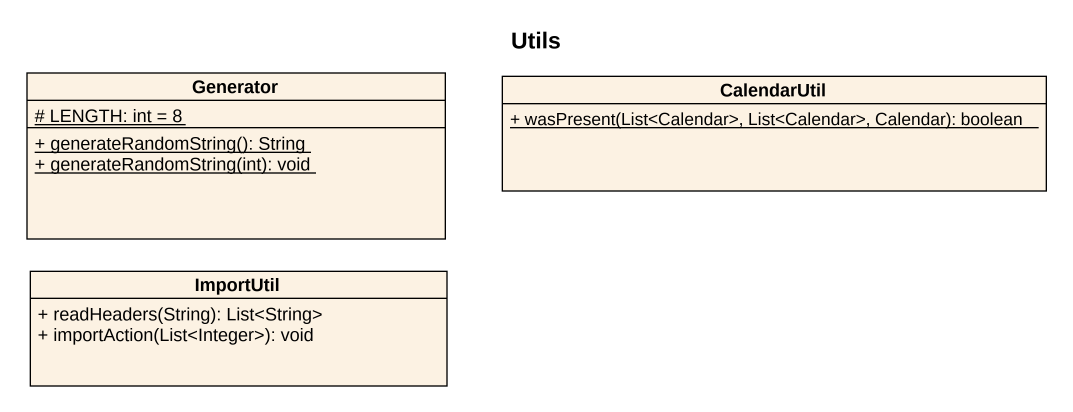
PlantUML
@startuml
title Utils
hide circle
hide empty members
skinparam classAttributeIconSize 0
class Generator {
  {static} # LENGTH: int = 8
  {static} + generateRandomString(): String
  {static} + generateRandomString(int): void
}
class CalendarUtil {
  {static} + wasPresent(List<Calendar>, List<Calendar>, Calendar): boolean
}
class ImportUtil {
  + readHeaders(String): List<String>
  + importAction(List<Integer>): void
}
@enduml
